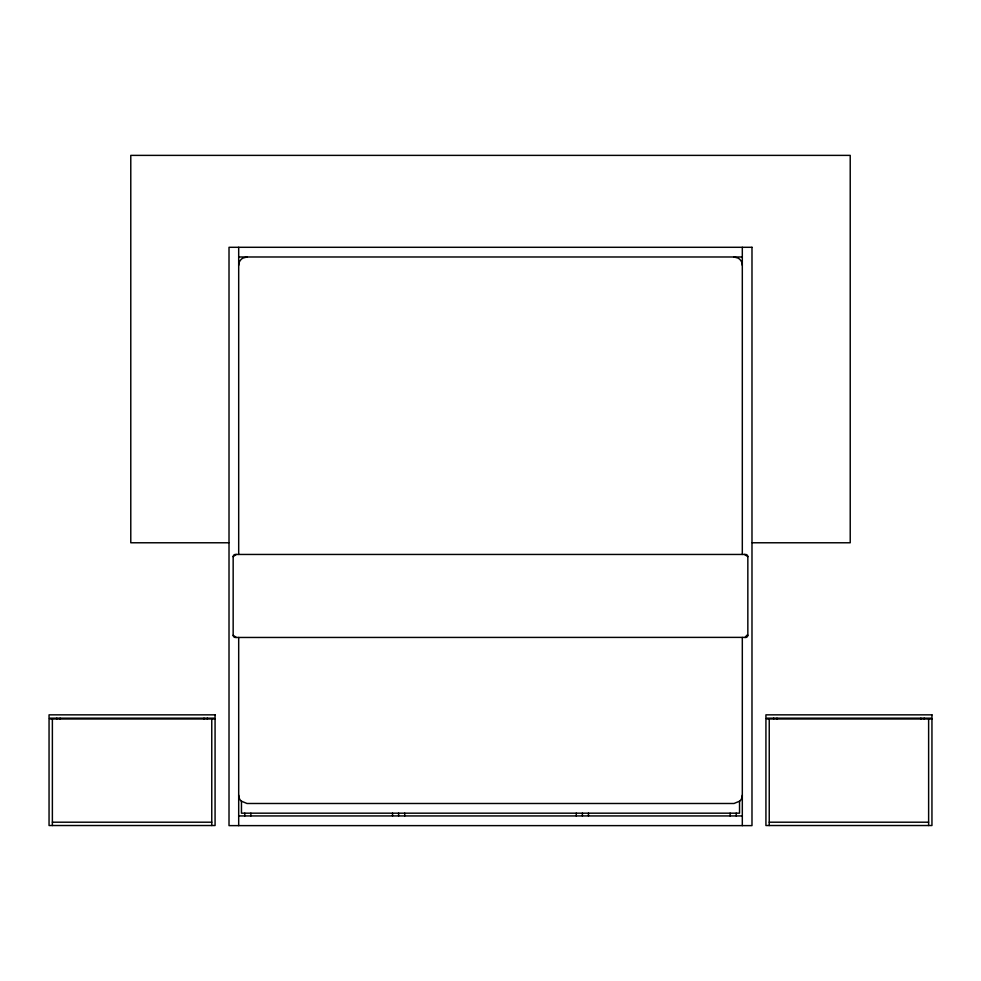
<?xml version="1.0" encoding="UTF-8"?>
<svg xmlns="http://www.w3.org/2000/svg" width="981" height="981" viewBox="0 0 981 981"><rect width="100%" height="100%" fill="white"/><g stroke="black" fill="none" stroke-linecap="round" stroke-linejoin="round"><path stroke-width="1.47" d="M246.991 256.985L242.847 258.101A8.302 8.302 0 0 0 238.69 265.287M236.262 554.449L233.159 556.656L233.159 635.247A2.22 2.22 0 0 0 235.379 637.466L745.266 637.38L746.786 635.247L747.841 635.247L747.841 556.656A2.22 2.22 0 0 0 745.621 554.449L235.379 554.449A2.22 2.22 0 0 0 233.159 556.656M744.518 554.449L747.841 556.656M238.69 256.985L742.31 256.985M228.745 542.775L130.78 542.775L130.78 155.378L850.22 155.378L850.22 542.775L752.255 542.775M233.159 635.247L236.262 637.466M744.738 637.466L745.621 637.466A2.22 2.22 0 0 0 747.841 635.247M238.69 815.934L742.31 815.934M52.373 822.201L211.761 822.201M769.239 822.201L928.627 822.201M734.009 256.985L738.153 258.101A8.302 8.302 0 0 1 742.31 265.287M928.627 718.987L928.627 825.524M924.2 718.166L924.2 718.987M920.877 718.166L920.877 718.987M776.989 718.166L776.989 718.987M773.678 718.166L773.678 718.987M769.239 718.987L769.239 825.524M742.31 247.298L742.31 554.449M742.31 637.466L742.31 825.622M739.539 801.318L739.539 813.175L241.461 813.175L241.461 801.318M736.216 813.175L736.216 815.934M730.134 813.175L730.134 815.934M588.453 813.175L588.453 815.934M582.371 813.175L582.371 815.934M576.276 813.175L576.276 815.934M404.724 813.175L404.724 815.934M398.629 813.175L398.629 815.934M392.547 813.175L392.547 815.934M250.866 813.175L250.866 815.934M244.784 813.175L244.784 815.934M238.69 247.298L238.69 554.449M238.69 637.466L238.69 825.622M211.761 718.987L211.761 825.524M207.322 718.166L207.322 718.987M204.011 718.166L204.011 718.987M60.123 718.166L60.123 718.987M56.8 718.166L56.8 718.987M52.373 718.987L52.373 825.524M742.31 795.186A8.302 8.302 0 0 1 739.87 801.06L734.009 803.488L246.991 803.488L241.13 801.06A8.302 8.302 0 0 1 238.69 795.186M751.986 247.298L229.014 247.298L229.014 825.622L751.986 825.622L751.986 247.298M215.072 714.842L49.05 714.842L49.05 718.166L215.072 718.166L215.072 714.842M931.95 714.842L765.928 714.842L765.928 718.166L931.95 718.166L931.95 714.842M215.072 718.987L49.05 718.987L49.05 825.524L215.072 825.524L215.072 718.987M931.95 718.987L765.928 718.987L765.928 825.524L931.95 825.524L931.95 718.987"/></g></svg>
